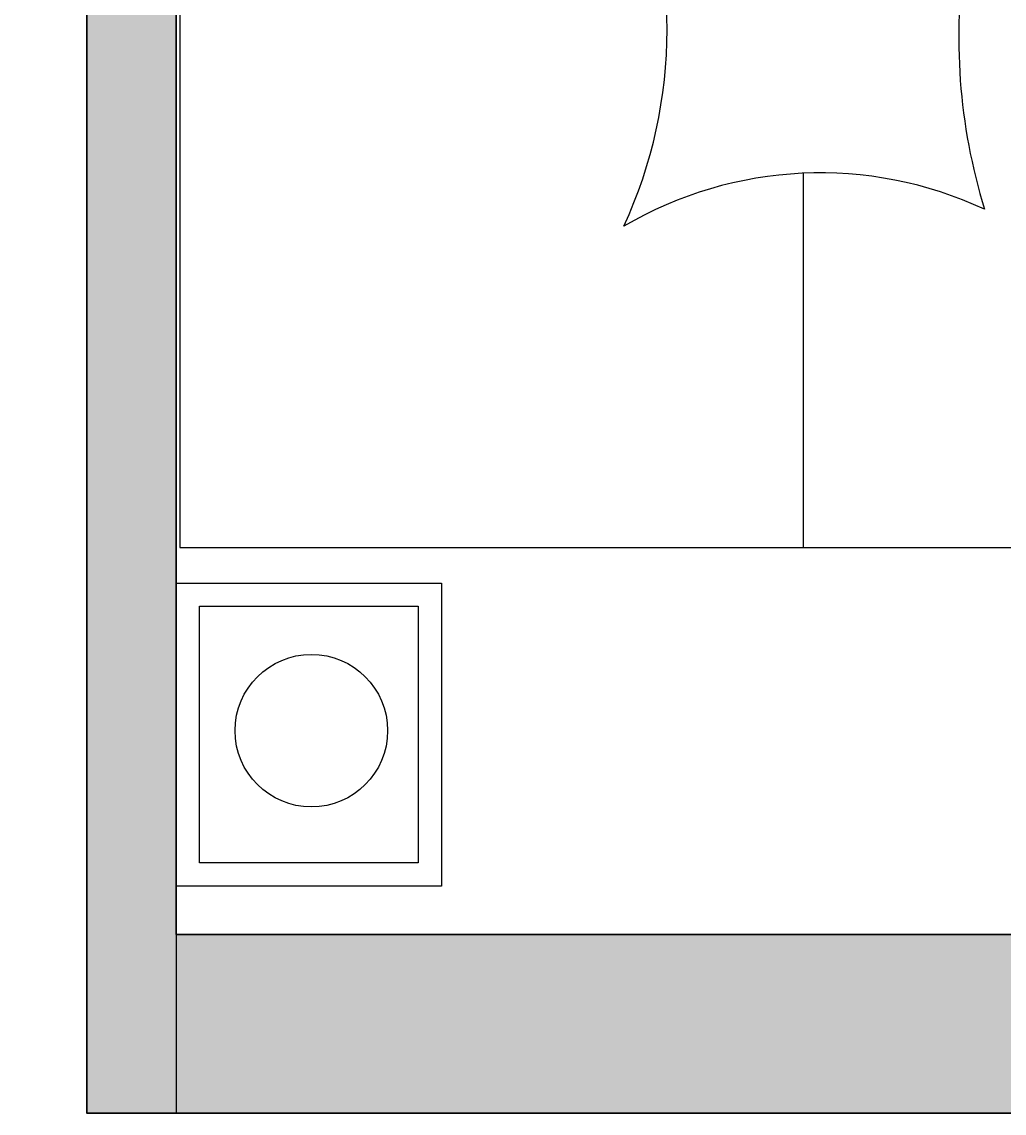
# Model space of a CAD drawing. Header units: feet. Extents: x 600 to 2744, y 411 to 1435.
# Drawn here: x 996.46 to 1038.95, y 912.81 to 960.02 of the extents above; entities that cross this region are included whole.
import ezdxf

# ---------------------------------------------------------------- set-up
doc = ezdxf.new("R2010")
doc.units = ezdxf.units.FT
doc.layers.add('PQI-A-WALL', color=30, linetype='Continuous', lineweight=50)

msp = doc.modelspace()

# ---------------------------------------------------------------- hatches: boundary and pattern name
at = {"true_color": 0x000000, "transparency": 33554687}
h = msp.add_hatch(color=18, dxfattribs=at)
h.dxf.hatch_style = 1
h.paths.add_polyline_path([(1141.102, 1100.179), (894.102, 1100.179), (894.102, 1092.179), (999.274, 1092.179), (1133.377, 1092.179), (1133.377, 1092.451), (1141.102, 1092.451)])
h.paths.add_polyline_path([(1141.103, 1092.179), (1133.377, 1092.179), (1133.377, 1068.451), (1133.377, 1009.392), (1141.103, 1009.392)])
h.paths.add_polyline_path([(1141.102, 943.72), (1133.375, 943.72), (1133.375, 920.54), (1141.102, 920.54)])
h.paths.add_polyline_path([(1141.102, 920.54), (1133.375, 920.54), (1133.375, 912.814), (1141.102, 912.814)])
h.paths.add_polyline_path([(1133.375, 920.54), (1110.196, 920.54), (1110.196, 912.814), (1133.375, 912.814)])
h.paths.add_polyline_path([(1044.543, 920.538), (1003.137, 920.538), (1003.137, 912.812), (1044.543, 912.812)])
h.paths.add_polyline_path([(1003.137, 1054.179), (999.274, 1054.179), (999.274, 912.812), (1003.137, 912.812), (1003.137, 920.538)])

# ---------------------------------------------------------------- linework, layer by layer
for p, q in [((1030.274, 937.277), (1030.274, 953.472)), ((1003.137, 920.538), (1003.137, 912.812))]:
    msp.add_line(p, q)
at = {"color": 18, "true_color": 0x000000}
msp.add_line((1003.137, 920.538), (1003.137, 912.812), dxfattribs=at)
for points in [[(1080.291, 1009.277), (1003.291, 1009.277), (1003.291, 937.277), (1080.291, 937.277)], [(1003.148, 922.635), (1003.148, 935.743), (1014.607, 935.743), (1014.607, 922.635)], [(1004.148, 923.635), (1004.148, 934.743), (1013.607, 934.743), (1013.607, 923.635)]]:
    msp.add_lwpolyline(points, close=True)
msp.add_lwpolyline([(1037.286, 963.163, 0.113909), (1038.104, 951.912, 0.246476), (1022.498, 951.18, 0.220001), (1022.498, 968.18, 0.155694), (1032.448, 965.93)], format="xyb")
msp.add_circle((1008.981, 929.359), 3.3)
at = {"layer": 'PQI-A-WALL', "color": 0, "lineweight": 35, "ltscale": 1000}
for points in [[(999.274, 1054.179), (999.274, 912.812), (1044.543, 912.812), (1044.543, 920.538), (1003.137, 920.538)], [(1003.137, 920.538), (1003.137, 1054.179)]]:
    msp.add_lwpolyline(points, dxfattribs=at)

doc.saveas('drawing.dxf')
